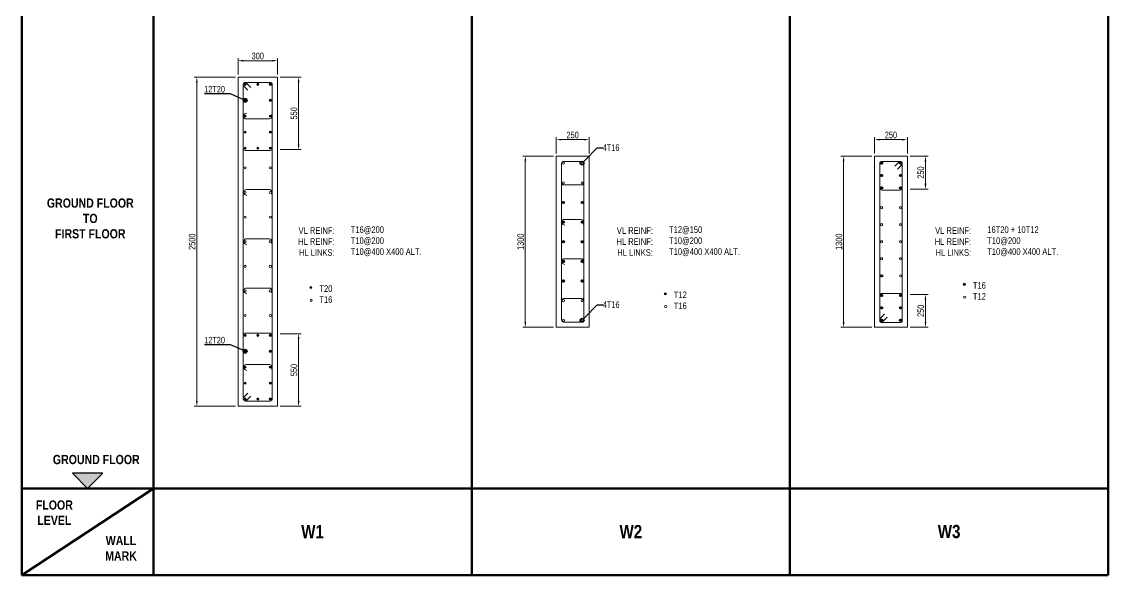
# Model space of a CAD drawing. Header units: millimetres. Extents: x 8553 to 24500, y -16719 to -3498.
# Drawn here: x 16249 to 24500, y -11905 to -7701 of the extents above; entities that cross this region are included whole.
import ezdxf
from ezdxf import colors
from ezdxf.entities.mleader import LeaderData, LeaderLine
from ezdxf.math import Vec2, Vec3

# ---------------------------------------------------------------- set-up
doc = ezdxf.new("R2010")
doc.units = ezdxf.units.MM
doc.header["$LTSCALE"] = 50
doc.header["$PDMODE"] = 35
for name, color, linetype, lineweight in [('A-ANNO-DIMS', 211, 'Continuous', 9), ('A-DETL', 90, 'Continuous', 9), ('A-DETL-GENF', 92, 'Continuous', 9), ('G-ANNO-TEXT', 231, 'Continuous', 9), ('S-COL', 3, 'Continuous', 13)]:
    doc.layers.add(name, color=color, linetype=linetype, lineweight=lineweight)
doc.styles.add('Arial', font='arial.ttf', dxfattribs={"width": 0.8, "height": 50})
doc.styles.add('Arial Narrow_1', font='ARIALN.TTF', dxfattribs={"height": 50})
doc.styles.add('Arial Narrow_B_1', font='ARIALNB.TTF', dxfattribs={"height": 100})
doc.styles.add('Arial Narrow_B_2', font='ARIALNB.TTF', dxfattribs={"height": 70})
doc.styles.add('style1', font='arial.ttf', dxfattribs={"width": 0.8, "height": 62.5})
doc.dimstyles.new('WYE_STANDARD_-_2_5mm', dxfattribs={"dimscale": 304.8, "dimtxt": 51.01297, "dimasz": 0.131234, "dimexe": 0.065617, "dimexo": 0.065617, "dimgap": 0.032808, "dimtad": 1, "dimdec": 0, "dimzin": 0, "dimdsep": 46, "dimtxsty": 'Arial', "dimsah": 1, "dimcen": 0.09, "dimazin": 0, "dimtfac": 1, "dimtdec": 4, "dimtix": 1, "dimtmove": 0, "dimatfit": 3, "dimfxl": 1, "dimtvp": 1, "dimtolj": 1, "dimtzin": 0, "dimlwd": 13, "dimlwe": 13, "dimarcsym": 2})

# ---------------------------------------------------------------- blocks, each defined once
blk = doc.blocks.new('*D22')
at = {"layer": 'A-ANNO-DIMS', "color": 0, "lineweight": 13, "transparency": 16777216}
for p, q in [((17871.1, -8122.2), (17558.6, -8122.2)), ((17578.6, -8162.2), (17578.6, -10581.8)), ((17871.1, -10621.8), (17558.6, -10621.8))]:
    blk.add_line(p, q, dxfattribs=at)
at = {"layer": 'A-ANNO-DIMS', "color": 0, "transparency": 16777216}
for points in [[(17571.9, -8162.2), (17585.3, -8162.2), (17578.6, -8122.2)], [(17571.9, -10581.8), (17585.3, -10581.8), (17578.6, -10621.8)]]:
    blk.add_solid(points, dxfattribs=at)
at = {"layer": 'Defpoints', "color": 0, "transparency": 16777216}
for p in [(17891.1, -8122.2), (17578.6, -10621.8), (17891.1, -10621.8)]:
    blk.add_point(p, dxfattribs=at)
at = {"layer": 'A-ANNO-DIMS', "color": 0, "lineweight": 13, "transparency": 16777216, "insert": (17543.1, -9372), "char_height": 50, "attachment_point": 5, "rotation": 90, "style": 'Arial'}
blk.add_mtext('\\A1;2500', dxfattribs=at)
blk = doc.blocks.new('*D23')
at = {"layer": 'A-ANNO-DIMS', "color": 0, "lineweight": 13, "transparency": 16777216}
for p, q in [((17891.1, -8102.2), (17891.1, -7977.1)), ((17931.1, -7997.1), (18151.1, -7997.1)), ((18191.1, -8102.2), (18191.1, -7977.1))]:
    blk.add_line(p, q, dxfattribs=at)
at = {"layer": 'A-ANNO-DIMS', "color": 0, "transparency": 16777216}
for points in [[(17931.1, -7990.5), (17931.1, -8003.8), (17891.1, -7997.1)], [(18151.1, -7990.5), (18151.1, -8003.8), (18191.1, -7997.1)]]:
    blk.add_solid(points, dxfattribs=at)
at = {"layer": 'Defpoints', "color": 0, "transparency": 16777216}
for p in [(18191.1, -7997.1), (17891.1, -8122.2), (18191.1, -8122.2)]:
    blk.add_point(p, dxfattribs=at)
at = {"layer": 'A-ANNO-DIMS', "color": 0, "lineweight": 13, "transparency": 16777216, "insert": (18041.1, -7961.6), "char_height": 50, "attachment_point": 5, "style": 'Arial'}
blk.add_mtext('\\A1;300', dxfattribs=at)
blk = doc.blocks.new('*D28')
at = {"layer": 'A-ANNO-DIMS', "color": 0, "lineweight": 13, "transparency": 16777216}
for p, q in [((20287.3, -8722), (20052.9, -8722)), ((20072.9, -8762), (20072.9, -9982)), ((20287.3, -10022), (20052.9, -10022))]:
    blk.add_line(p, q, dxfattribs=at)
at = {"layer": 'A-ANNO-DIMS', "color": 0, "transparency": 16777216}
for points in [[(20066.3, -8762), (20079.6, -8762), (20072.9, -8722)], [(20066.3, -9982), (20079.6, -9982), (20072.9, -10022)]]:
    blk.add_solid(points, dxfattribs=at)
at = {"layer": 'Defpoints', "color": 0, "transparency": 16777216}
for p in [(20307.3, -8722), (20072.9, -10022), (20307.3, -10022)]:
    blk.add_point(p, dxfattribs=at)
at = {"layer": 'A-ANNO-DIMS', "color": 0, "lineweight": 13, "transparency": 16777216, "insert": (20037.4, -9372), "char_height": 50, "attachment_point": 5, "rotation": 90, "style": 'Arial'}
blk.add_mtext('\\A1;1300', dxfattribs=at)
blk = doc.blocks.new('*D29')
at = {"layer": 'A-ANNO-DIMS', "color": 0, "lineweight": 13, "transparency": 16777216}
for p, q in [((20307.3, -8702), (20307.3, -8576.9)), ((20557.3, -8702), (20557.3, -8576.9)), ((20347.3, -8596.9), (20517.3, -8596.9))]:
    blk.add_line(p, q, dxfattribs=at)
at = {"layer": 'A-ANNO-DIMS', "color": 0, "transparency": 16777216}
for points in [[(20347.3, -8590.3), (20347.3, -8603.6), (20307.3, -8596.9)], [(20517.3, -8590.3), (20517.3, -8603.6), (20557.3, -8596.9)]]:
    blk.add_solid(points, dxfattribs=at)
at = {"layer": 'Defpoints', "color": 0, "transparency": 16777216}
for p in [(20557.3, -8596.9), (20307.3, -8722), (20557.3, -8722)]:
    blk.add_point(p, dxfattribs=at)
at = {"layer": 'A-ANNO-DIMS', "color": 0, "lineweight": 13, "transparency": 16777216, "insert": (20432.3, -8561.4), "char_height": 50, "attachment_point": 5, "style": 'Arial'}
blk.add_mtext('\\A1;250', dxfattribs=at)
blk = doc.blocks.new('*D46')
at = {"layer": 'A-ANNO-DIMS', "color": 0, "lineweight": 13, "transparency": 16777216}
for p, q in [((18211.1, -10071.8), (18371.4, -10071.8)), ((18351.4, -10581.8), (18351.4, -10111.8)), ((18211.1, -10621.8), (18371.4, -10621.8))]:
    blk.add_line(p, q, dxfattribs=at)
at = {"layer": 'A-ANNO-DIMS', "color": 0, "transparency": 16777216}
for points in [[(18344.7, -10111.8), (18358.1, -10111.8), (18351.4, -10071.8)], [(18344.7, -10581.8), (18358.1, -10581.8), (18351.4, -10621.8)]]:
    blk.add_solid(points, dxfattribs=at)
at = {"layer": 'Defpoints', "color": 0, "transparency": 16777216}
for p in [(18191.1, -10071.8), (18351.4, -10071.8), (18191.1, -10621.8)]:
    blk.add_point(p, dxfattribs=at)
at = {"layer": 'A-ANNO-DIMS', "color": 0, "lineweight": 13, "transparency": 16777216, "insert": (18315.9, -10346.8), "char_height": 50, "attachment_point": 5, "rotation": 90, "style": 'Arial'}
blk.add_mtext('\\A1;550', dxfattribs=at)
blk = doc.blocks.new('*D47')
at = {"layer": 'A-ANNO-DIMS', "color": 0, "lineweight": 13, "transparency": 16777216}
for p, q in [((22704.2, -8722), (22469.8, -8722)), ((22489.8, -8762), (22489.8, -9982)), ((22704.2, -10022), (22469.8, -10022))]:
    blk.add_line(p, q, dxfattribs=at)
at = {"layer": 'A-ANNO-DIMS', "color": 0, "transparency": 16777216}
for points in [[(22483.2, -8762), (22496.5, -8762), (22489.8, -8722)], [(22483.2, -9982), (22496.5, -9982), (22489.8, -10022)]]:
    blk.add_solid(points, dxfattribs=at)
at = {"layer": 'Defpoints', "color": 0, "transparency": 16777216}
for p in [(22724.2, -8722), (22489.8, -10022), (22724.2, -10022)]:
    blk.add_point(p, dxfattribs=at)
at = {"layer": 'A-ANNO-DIMS', "color": 0, "lineweight": 13, "transparency": 16777216, "insert": (22454.3, -9372), "char_height": 50, "attachment_point": 5, "rotation": 90, "style": 'Arial'}
blk.add_mtext('\\A1;1300', dxfattribs=at)
blk = doc.blocks.new('*D48')
at = {"layer": 'A-ANNO-DIMS', "color": 0, "lineweight": 13, "transparency": 16777216}
for p, q in [((22724.2, -8702), (22724.2, -8576.9)), ((22974.2, -8702), (22974.2, -8576.9)), ((22764.2, -8596.9), (22934.2, -8596.9))]:
    blk.add_line(p, q, dxfattribs=at)
at = {"layer": 'A-ANNO-DIMS', "color": 0, "transparency": 16777216}
for points in [[(22764.2, -8590.3), (22764.2, -8603.6), (22724.2, -8596.9)], [(22934.2, -8590.3), (22934.2, -8603.6), (22974.2, -8596.9)]]:
    blk.add_solid(points, dxfattribs=at)
at = {"layer": 'Defpoints', "color": 0, "transparency": 16777216}
for p in [(22974.2, -8596.9), (22724.2, -8722), (22974.2, -8722)]:
    blk.add_point(p, dxfattribs=at)
at = {"layer": 'A-ANNO-DIMS', "color": 0, "lineweight": 13, "transparency": 16777216, "insert": (22849.2, -8561.4), "char_height": 50, "attachment_point": 5, "style": 'Arial'}
blk.add_mtext('\\A1;250', dxfattribs=at)
blk = doc.blocks.new('*D49')
at = {"layer": 'A-ANNO-DIMS', "color": 0, "lineweight": 13, "transparency": 16777216}
for p, q in [((18211.1, -8122.2), (18371.4, -8122.2)), ((18351.4, -8162.2), (18351.4, -8632.2)), ((18211.1, -8672.2), (18371.4, -8672.2))]:
    blk.add_line(p, q, dxfattribs=at)
at = {"layer": 'A-ANNO-DIMS', "color": 0, "transparency": 16777216}
for points in [[(18344.7, -8162.2), (18358.1, -8162.2), (18351.4, -8122.2)], [(18344.7, -8632.2), (18358.1, -8632.2), (18351.4, -8672.2)]]:
    blk.add_solid(points, dxfattribs=at)
at = {"layer": 'Defpoints', "color": 0, "transparency": 16777216}
for p in [(18191.1, -8122.2), (18191.1, -8672.2), (18351.4, -8672.2)]:
    blk.add_point(p, dxfattribs=at)
at = {"layer": 'A-ANNO-DIMS', "color": 0, "lineweight": 13, "transparency": 16777216, "insert": (18315.9, -8397.2), "char_height": 50, "attachment_point": 5, "rotation": 90, "style": 'Arial'}
blk.add_mtext('\\A1;550', dxfattribs=at)
blk = doc.blocks.new('*D52')
at = {"layer": 'A-ANNO-DIMS', "color": 0, "lineweight": 13, "transparency": 16777216}
for p, q in [((22994.2, -9772), (23131.4, -9772)), ((23111.4, -9812), (23111.4, -9982)), ((22994.2, -10022), (23131.4, -10022))]:
    blk.add_line(p, q, dxfattribs=at)
at = {"layer": 'A-ANNO-DIMS', "color": 0, "transparency": 16777216}
for points in [[(23104.8, -9812), (23118.1, -9812), (23111.4, -9772)], [(23104.8, -9982), (23118.1, -9982), (23111.4, -10022)]]:
    blk.add_solid(points, dxfattribs=at)
at = {"layer": 'Defpoints', "color": 0, "transparency": 16777216}
for p in [(22974.2, -9772), (22974.2, -10022), (23111.4, -10022)]:
    blk.add_point(p, dxfattribs=at)
at = {"layer": 'A-ANNO-DIMS', "color": 0, "lineweight": 13, "transparency": 16777216, "insert": (23075.9, -9897), "char_height": 50, "attachment_point": 5, "rotation": 90, "style": 'Arial'}
blk.add_mtext('\\A1;250', dxfattribs=at)
blk = doc.blocks.new('*D53')
at = {"layer": 'A-ANNO-DIMS', "color": 0, "lineweight": 13, "transparency": 16777216}
for p, q in [((22994.2, -8722), (23131.4, -8722)), ((23111.4, -8932), (23111.4, -8762)), ((22994.2, -8972), (23131.4, -8972))]:
    blk.add_line(p, q, dxfattribs=at)
at = {"layer": 'A-ANNO-DIMS', "color": 0, "transparency": 16777216}
for points in [[(23104.8, -8762), (23118.1, -8762), (23111.4, -8722)], [(23104.8, -8932), (23118.1, -8932), (23111.4, -8972)]]:
    blk.add_solid(points, dxfattribs=at)
at = {"layer": 'Defpoints', "color": 0, "transparency": 16777216}
for p in [(22974.2, -8722), (23111.4, -8722), (22974.2, -8972)]:
    blk.add_point(p, dxfattribs=at)
at = {"layer": 'A-ANNO-DIMS', "color": 0, "lineweight": 13, "transparency": 16777216, "insert": (23075.9, -8847), "char_height": 50, "attachment_point": 5, "rotation": 90, "style": 'Arial'}
blk.add_mtext('\\A1;250', dxfattribs=at)
blk = doc.blocks.new('_DotBlank')
at = {"color": 0, "linetype": 'ByBlock', "lineweight": -2}
blk.add_line((-0.5, 0), (-1, 0), dxfattribs=at)
blk.add_circle((0, 0), 0.5, dxfattribs=at)

msp = doc.modelspace()

# ---------------------------------------------------------------- hatches: boundary and pattern name
at = {"layer": 'A-DETL-GENF'}
for points in [[(17953.5, -8177, 1), (17937.5, -8177, 1)], [(18049.2, -8177, 1), (18033.2, -8177, 1)], [(18144.7, -8177, 1), (18128.7, -8177, 1)], [(17953.5, -8298, 1), (17937.5, -8298, 1)], [(18144.7, -8298, 1), (18128.7, -8298, 1)], [(17953.5, -8419, 1), (17937.5, -8419, 1)], [(17953.5, -8419, 1), (17937.5, -8419, 1)], [(18144.7, -8419, 1), (18128.7, -8419, 1)], [(18144.7, -8419, 1), (18128.7, -8419, 1)], [(17953.5, -8540, 1), (17937.5, -8540, 1)], [(18144.7, -8540, 1), (18128.7, -8540, 1)], [(17953.5, -8661, 1), (17937.5, -8661, 1)], [(18049.2, -8661, 1), (18033.2, -8661, 1)], [(18144.7, -8661, 1), (18128.7, -8661, 1)], [(22786.2, -8775.5, 1), (22770.2, -8775.5, 1)], [(22786.2, -8775.5, 1), (22770.2, -8775.5, 1)], [(22929.2, -8775.5, 1), (22913.2, -8775.5, 1)], [(22929.2, -8775.5, 1), (22913.2, -8775.5, 1)], [(22786.2, -8869.5, 1), (22770.2, -8869.5, 1)], [(22786.2, -8869.5, 1), (22770.2, -8869.5, 1)], [(22929.2, -8869.5, 1), (22913.2, -8869.5, 1)], [(22929.2, -8869.5, 1), (22913.2, -8869.5, 1)], [(22786.2, -8963.5, 1), (22770.2, -8963.5, 1)], [(22786.2, -8963.5, 1), (22770.2, -8963.5, 1)], [(22929.2, -8963.5, 1), (22913.2, -8963.5, 1)], [(22929.2, -8963.5, 1), (22913.2, -8963.5, 1)], [(20369.3, -9073.8, 1), (20353.3, -9073.8, 1)], [(20369.3, -9073.8, 1), (20353.3, -9073.8, 1)], [(20512.3, -9073.8, 1), (20496.3, -9073.8, 1)], [(20512.3, -9073.8, 1), (20496.3, -9073.8, 1)], [(20369.3, -9222.9, 1), (20353.3, -9222.9, 1)], [(20369.3, -9222.9, 1), (20353.3, -9222.9, 1)], [(20512.3, -9222.9, 1), (20496.3, -9222.9, 1)], [(20512.3, -9222.9, 1), (20496.3, -9222.9, 1)], [(20369.3, -9372, 1), (20353.3, -9372, 1)], [(20369.3, -9372, 1), (20353.3, -9372, 1)], [(20512.3, -9372, 1), (20496.3, -9372, 1)], [(20512.3, -9372, 1), (20496.3, -9372, 1)], [(20369.3, -9521.1, 1), (20353.3, -9521.1, 1)], [(20369.3, -9521.1, 1), (20353.3, -9521.1, 1)], [(20512.3, -9521.1, 1), (20496.3, -9521.1, 1)], [(20512.3, -9521.1, 1), (20496.3, -9521.1, 1)], [(18452.7, -9720.1, 1), (18436.7, -9720.1, 1)], [(20369.3, -9670.2, 1), (20353.3, -9670.2, 1)], [(20369.3, -9670.2, 1), (20353.3, -9670.2, 1)], [(20512.3, -9670.2, 1), (20496.3, -9670.2, 1)], [(20512.3, -9670.2, 1), (20496.3, -9670.2, 1)], [(23414.9, -9695.8, 1), (23398.9, -9695.8, 1)], [(21144.2, -9767.7, 1), (21128.2, -9767.7, 1)], [(22786.2, -9780.4, 1), (22770.2, -9780.4, 1)], [(22786.2, -9780.4, 1), (22770.2, -9780.4, 1)], [(22929.2, -9780.4, 1), (22913.2, -9780.4, 1)], [(22929.2, -9780.4, 1), (22913.2, -9780.4, 1)], [(22786.2, -9874.4, 1), (22770.2, -9874.4, 1)], [(22786.2, -9874.4, 1), (22770.2, -9874.4, 1)], [(22929.2, -9874.4, 1), (22913.2, -9874.4, 1)], [(22929.2, -9874.4, 1), (22913.2, -9874.4, 1)], [(22786.2, -9968.4, 1), (22770.2, -9968.4, 1)], [(22786.2, -9968.4, 1), (22770.2, -9968.4, 1)], [(22929.2, -9968.4, 1), (22913.2, -9968.4, 1)], [(22929.2, -9968.4, 1), (22913.2, -9968.4, 1)], [(17953.5, -10082.9, 1), (17937.5, -10082.9, 1)], [(18049.2, -10082.9, 1), (18033.2, -10082.9, 1)], [(18144.7, -10082.9, 1), (18128.7, -10082.9, 1)], [(17953.5, -10203.9, 1), (17937.5, -10203.9, 1)], [(18144.7, -10203.9, 1), (18128.7, -10203.9, 1)], [(17953.5, -10324.9, 1), (17937.5, -10324.9, 1)], [(17953.5, -10324.9, 1), (17937.5, -10324.9, 1)], [(18144.7, -10324.9, 1), (18128.7, -10324.9, 1)], [(18144.7, -10324.9, 1), (18128.7, -10324.9, 1)], [(17953.5, -10445.9, 1), (17937.5, -10445.9, 1)], [(18144.7, -10445.9, 1), (18128.7, -10445.9, 1)], [(17953.5, -10566.9, 1), (17937.5, -10566.9, 1)], [(18049.2, -10566.9, 1), (18033.2, -10566.9, 1)], [(18144.7, -10566.9, 1), (18128.7, -10566.9, 1)]]:
    msp.add_hatch(color=4, dxfattribs=at).paths.add_polyline_path(points)
msp.add_hatch(color=7, dxfattribs=at).paths.add_polyline_path([(16748.8, -11245.1), (16863.8, -11130.1), (16633.8, -11130.1)], flags=0)

# ---------------------------------------------------------------- linework, layer by layer
for centre in [(22778.2, -8775.5), (22778.2, -8775.5), (22921.2, -8775.5), (22921.2, -8775.5), (22778.2, -8869.5), (22778.2, -8869.5), (22921.2, -8869.5), (22921.2, -8869.5), (22778.2, -8963.5), (22778.2, -8963.5), (22921.2, -8963.5), (22921.2, -8963.5), (20361.3, -9073.8), (20361.3, -9073.8), (20504.3, -9073.8), (20504.3, -9073.8), (20361.3, -9222.9), (20361.3, -9222.9), (20504.3, -9222.9), (20504.3, -9222.9), (20361.3, -9372), (20361.3, -9372), (20504.3, -9372), (20504.3, -9372), (20361.3, -9521.1), (20361.3, -9521.1), (20504.3, -9521.1), (20504.3, -9521.1), (22778.2, -9630.4), (22778.2, -9630.4), (20361.3, -9670.2), (20361.3, -9670.2), (20504.3, -9670.2), (20504.3, -9670.2), (22778.2, -9780.4), (22778.2, -9780.4), (22921.2, -9780.4), (22921.2, -9780.4), (22778.2, -9874.4), (22778.2, -9874.4), (22921.2, -9874.4), (22921.2, -9874.4), (22778.2, -9968.4), (22778.2, -9968.4), (22921.2, -9968.4), (22921.2, -9968.4)]:
    msp.add_circle(centre, 8)
at = {"layer": 'A-DETL', "lineweight": 50}
for p, q in [((16248.8, -3752.6), (16248.8, -11905.1)), ((17248.8, -3752.6), (17248.8, -11905.1)), ((19665.7, -3752.6), (19665.7, -11905.1)), ((22082.6, -3752.6), (22082.6, -11905.1)), ((24499.5, -3752.6), (24499.5, -11905.1)), ((16248.8, -11245.1), (24499.5, -11245.1)), ((17248.8, -11245.1), (16248.8, -11905.1)), ((16248.8, -11905.1), (24499.5, -11905.1))]:
    msp.add_line(p, q, dxfattribs=at)
at = {"layer": 'A-DETL'}
for p, q in [((17950, -8162.2), (17988, -8200.2)), ((17931.1, -8186.7), (17966.5, -8222)), ((22914.4, -8762), (22877.7, -8798.7)), ((22934.6, -8785.2), (22899.3, -8820.5)), ((22764.8, -9958.8), (22800.1, -9923.4)), ((22780.2, -9986.7), (22821.7, -9945.2)), ((17931.1, -10557.2), (17966.5, -10521.9)), ((17950, -10581.8), (17988, -10543.7))]:
    msp.add_line(p, q, dxfattribs=at)
at = {"layer": 'A-DETL', "lineweight": 30}
for p, q in [((16633.8, -11130.1), (16748.8, -11245.1)), ((16863.8, -11130.1), (16633.8, -11130.1)), ((16748.8, -11245.1), (16863.8, -11130.1))]:
    msp.add_line(p, q, dxfattribs=at)
at = {"layer": 'A-DETL-GENF', "color": 2}
for centre in [(17945.5, -8177), (18041.2, -8177), (18136.7, -8177), (17945.5, -8298), (18136.7, -8298), (17945.5, -8419), (17945.5, -8419), (18136.7, -8419), (18136.7, -8419), (17945.5, -8540), (18136.7, -8540), (17945.5, -8661), (18041.2, -8661), (18136.7, -8661), (17945.5, -8811), (18136.7, -8811), (20361.3, -8775.5), (20504.3, -8775.5), (22778.2, -8775.5), (22778.2, -8775.5), (22921.2, -8775.5), (22921.2, -8775.5), (22778.2, -8869.5), (22778.2, -8869.5), (22921.2, -8869.5), (22921.2, -8869.5), (17945.5, -8998), (18136.7, -8998), (20361.3, -8924.6), (20504.3, -8924.6), (22778.2, -8963.5), (22778.2, -8963.5), (22921.2, -8963.5), (22921.2, -8963.5), (20361.3, -9073.8), (20361.3, -9073.8), (20504.3, -9073.8), (20504.3, -9073.8), (22778.2, -9113.5), (22921.2, -9113.5), (17945.5, -9185), (18136.7, -9185), (20361.3, -9222.9), (20361.3, -9222.9), (20504.3, -9222.9), (20504.3, -9222.9), (22778.2, -9242.8), (22921.2, -9242.8), (17945.5, -9372), (18136.7, -9372), (20361.3, -9372), (20361.3, -9372), (20504.3, -9372), (20504.3, -9372), (22778.2, -9372), (22921.2, -9372), (17945.5, -9558.9), (18136.7, -9558.9), (20361.3, -9521.1), (20361.3, -9521.1), (20504.3, -9521.1), (20504.3, -9521.1), (22778.2, -9501.2), (22921.2, -9501.2), (22778.2, -9630.4), (22778.2, -9630.4), (22921.2, -9630.4), (18444.7, -9720.1), (20361.3, -9670.2), (20361.3, -9670.2), (20504.3, -9670.2), (20504.3, -9670.2), (23406.9, -9695.8), (17945.5, -9745.9), (18136.7, -9745.9), (18447.1, -9817), (20361.3, -9819.3), (20504.3, -9819.3), (21136.2, -9767.7), (22778.2, -9780.4), (22778.2, -9780.4), (22921.2, -9780.4), (22921.2, -9780.4), (23409.3, -9792.6), (21138.6, -9864.5), (22778.2, -9874.4), (22778.2, -9874.4), (22921.2, -9874.4), (22921.2, -9874.4), (17945.5, -9932.9), (18136.7, -9932.9), (20361.3, -9968.4), (20504.3, -9968.4), (22778.2, -9968.4), (22778.2, -9968.4), (22921.2, -9968.4), (22921.2, -9968.4), (17945.5, -10082.9), (18041.2, -10082.9), (18136.7, -10082.9), (17945.5, -10203.9), (18136.7, -10203.9), (17945.5, -10324.9), (17945.5, -10324.9), (18136.7, -10324.9), (18136.7, -10324.9), (17945.5, -10445.9), (18136.7, -10445.9), (17945.5, -10566.9), (18041.2, -10566.9), (18136.7, -10566.9)]:
    msp.add_circle(centre, 8, dxfattribs=at)
at = {"layer": 'S-COL'}
for p, q in [((20517.7, -9967.1), (20517.7, -8777)), ((22934.6, -8776.8), (22934.6, -8964.4)), ((20347.9, -8925.5), (20347.9, -9818.4)), ((22919.6, -8979.4), (22779.8, -8979.4))]:
    msp.add_line(p, q, dxfattribs=at)
for points in [[(18191.1, -8122.2), (17891.1, -8122.2), (17891.1, -10621.8), (18191.1, -10621.8)], [(20307.3, -8722), (20557.3, -8722), (20557.3, -10022), (20307.3, -10022)], [(22724.2, -8722), (22974.2, -8722), (22974.2, -10022), (22724.2, -10022)]]:
    msp.add_lwpolyline(points, close=True, dxfattribs=at)
for points in [[(18151.1, -10080.3), (18151.1, -8177.2, 0.414214), (18136.1, -8162.2), (17946.1, -8162.2, 0.414214), (17931.1, -8177.2), (17931.1, -10080.3)], [(18147.4, -8401.7), (18147.4, -8420.6, -0.433862), (18130.7, -8438.5), (17953, -8438.7, -0.762368), (17942.8, -8401.5), (17957.6, -8394.5)], [(22934.6, -9779.5), (22934.6, -8777, 0.414214), (22919.6, -8762), (22779.8, -8762, 0.414214), (22764.8, -8777), (22764.8, -9779.5)], [(18147.8, -9013.3), (18147.8, -8994.3, 0.433862), (18131, -8976.5), (17953.4, -8976.3, 0.762368), (17943.2, -9013.5), (17958, -9020.4)], [(20514.8, -9240.2), (20514.8, -9221.3, 0.433862), (20498.1, -9203.4), (20368.8, -9203.2, 0.762368), (20358.6, -9240.4), (20373.4, -9247.4)], [(18147.8, -9387.2), (18147.8, -9368.3, 0.433862), (18131, -9350.4), (17953.4, -9350.2, 0.762368), (17943.2, -9387.4), (17958, -9394.4)], [(20514.8, -9538.4), (20514.8, -9519.5, 0.433862), (20498.1, -9501.6), (20368.8, -9501.4, 0.762368), (20358.6, -9538.6), (20373.4, -9545.6)], [(18147.8, -9761.2), (18147.8, -9742.2, 0.433862), (18131, -9724.3), (17953.4, -9724.2, 0.762368), (17943.2, -9761.4), (17958, -9768.3)], [(18147.4, -10342.2), (18147.4, -10323.3, 0.433862), (18130.7, -10305.4), (17953, -10305.2, 0.762368), (17942.8, -10342.4), (17957.6, -10349.4)]]:
    msp.add_lwpolyline(points, format="xyb", dxfattribs=at)
for points in [[(17931.1, -8663.6), (17931.1, -8177.2, -0.414214), (17946.1, -8162.2), (18136.1, -8162.2, -0.414214), (18151.1, -8177.2), (18151.1, -8663.6, -0.414214), (18136.1, -8678.6), (17946.1, -8678.6, -0.414214)], [(20517.7, -8925.5), (20517.7, -8777, 0.414214), (20502.7, -8762), (20362.9, -8762, 0.414214), (20347.9, -8777), (20347.9, -8925.5, 0.414214), (20362.9, -8940.5), (20502.7, -8940.5, 0.414213)], [(20517.7, -9818.4), (20517.7, -9967, -0.414214), (20502.7, -9982), (20362.9, -9982, -0.414214), (20347.9, -9967), (20347.9, -9818.4, -0.414214), (20362.9, -9803.4), (20502.7, -9803.4, -0.414213)], [(22919.6, -9764.5), (22779.8, -9764.5, 0.414214), (22764.8, -9779.5), (22764.8, -9971.7, 0.414214), (22779.8, -9986.7), (22919.6, -9986.7, 0.414213), (22934.6, -9971.7), (22934.6, -9779.5, 0.414214)], [(17931.1, -10080.3), (17931.1, -10566.8, 0.414214), (17946.1, -10581.8), (18136.1, -10581.8, 0.414214), (18151.1, -10566.8), (18151.1, -10080.3, 0.414214), (18136.1, -10065.3), (17946.1, -10065.3, 0.414214)]]:
    msp.add_lwpolyline(points, format="xyb", close=True, dxfattribs=at)
for centre, start, end in [((22779.8, -8964.4), 180, 270), ((22919.6, -8964.4), 270, 0.00004)]:
    msp.add_arc(centre, 15, start, end, dxfattribs=at)

# ---------------------------------------------------------------- texts
at = {"layer": 'G-ANNO-TEXT', "color": 7}
for s, insert, char_height, width, attachment_point, style in [('\\pxqc;GROUND FLOOR TO \\PFIRST FLOOR', (16438.2, -9043.3), 70, 662.566, 1, 'Arial Narrow_B_2'), ('\\pxqr;VL REINF: \\PHL REINF: HL LINKS:', (18314.5, -9262.4), 50, 310.241, 1, 'Arial Narrow_1'), ('T16@200\\PT10@200 \\PT10@400 X400 ALT.', (18747.1, -9255.2), 50, 558.507, 1, 'Arial Narrow_1'), ('\\pxqr;VL REINF: HL REINF: HL LINKS:', (20731.4, -9262.4), 50, 310.241, 1, 'Arial Narrow_1'), ('T12@150\\PT10@200 \\PT10@400 X400 ALT.', (21164, -9255.2), 50, 558.507, 1, 'Arial Narrow_1'), ('\\pxqr;VL REINF: HL REINF: HL LINKS:', (23148.3, -9262.4), 50, 310.241, 1, 'Arial Narrow_1'), ('16T20 + 10T12\\PT10@200 \\PT10@400 X400 ALT.', (23580.9, -9255.2), 50, 558.507, 1, 'Arial Narrow_1'), ('T20\\PT16', (18509, -9702.8), 50, 558.507, 1, 'Arial Narrow_1'), ('T16\\PT12', (23471.2, -9678.5), 50, 558.507, 1, 'Arial Narrow_1'), ('T12\\PT16', (21200.5, -9750.4), 50, 558.507, 1, 'Arial Narrow_1'), ('FLOOR LEVEL', (16496.5, -11336.5), 70, 282.072, 2, 'Arial Narrow_B_2'), ('WALL MARK', (17002.6, -11606.2), 70, 282.072, 2, 'Arial Narrow_B_2')]:
    msp.add_mtext(s, dxfattribs=dict(at, insert=insert, char_height=char_height, width=width, attachment_point=attachment_point, style=style))
at = {"layer": 'G-ANNO-TEXT', "color": 7, "lineweight": 13}
for s, insert, char_height, width, attachment_point, style in [('GROUND FLOOR ', (16485.2, -10991), 70, 683.038, 1, 'Arial Narrow_B_2'), ('\\pxqc;W1', (18457.2, -11573.4), 100, 2416.768, 5, 'Arial Narrow_B_1'), ('\\pxqc;W2', (20874.1, -11573.4), 100, 2416.768, 5, 'Arial Narrow_B_1'), ('\\pxqc;W3', (23291, -11573.4), 100, 2416.768, 5, 'Arial Narrow_B_1')]:
    msp.add_mtext(s, dxfattribs=dict(at, insert=insert, char_height=char_height, width=width, attachment_point=attachment_point, style=style))

# ---------------------------------------------------------------- dimensions: what is measured, and where the dimension line sits
at = {"layer": 'A-ANNO-DIMS', "lineweight": 13}
for base, p1, p2, picture, middle in [((18191.1, -7997.1), (17891.1, -8122.2), (18191.1, -8122.2), '*D23', (18041.1, -7961.6)), ((20557.3, -8596.9), (20307.3, -8722), (20557.3, -8722), '*D29', (20432.3, -8561.4)), ((22974.2, -8596.9), (22724.2, -8722), (22974.2, -8722), '*D48', (22849.2, -8561.4))]:
    dim = msp.add_linear_dim(base=base, p1=p1, p2=p2, dimstyle='WYE_STANDARD_-_2_5mm', override={"dimpost": '<>', "dimfxl": 600}, dxfattribs=at)
    dim.commit()
    dim.dimension.update_dxf_attribs({"geometry": picture, "text_midpoint": middle})
for base, p1, p2, angle, picture, middle in [((17578.6, -10621.8), (17891.1, -8122.2), (17891.1, -10621.8), 90, '*D22', (17543.1, -9372)), ((18351.4, -8672.2), (18191.1, -8122.2), (18191.1, -8672.2), 270, '*D49', (18315.9, -8397.2)), ((20072.9, -10022), (20307.3, -8722), (20307.3, -10022), 90, '*D28', (20037.4, -9372)), ((22489.8, -10022), (22724.2, -8722), (22724.2, -10022), 90, '*D47', (22454.3, -9372)), ((23111.4, -8722), (22974.2, -8972), (22974.2, -8722), 270, '*D53', (23075.9, -8847)), ((23111.4, -10022), (22974.2, -9772), (22974.2, -10022), 90, '*D52', (23075.9, -9897)), ((18351.4, -10071.8), (18191.1, -10621.8), (18191.1, -10071.8), 90, '*D46', (18315.9, -10346.8))]:
    dim = msp.add_linear_dim(base=base, p1=p1, p2=p2, angle=angle, dimstyle='WYE_STANDARD_-_2_5mm', override={"dimpost": '<>', "dimfxl": 600}, dxfattribs=at)
    dim.commit()
    dim.dimension.update_dxf_attribs({"geometry": picture, "text_midpoint": middle})

# ---------------------------------------------------------------- leaders
ml = msp.add_multileader_mtext('Standard', dxfattribs=at)
ml.set_content('12T20', color=256, style='style1')
ml.set_leader_properties()
ml.set_arrow_properties(name='DOTBLANK')
ml.build(insert=Vec2(0, 0))
ml.multileader.update_dxf_attribs({"text_right_attachment_type": 6, "dogleg_length": 0.36, "arrow_head_size": 30})
ctx = ml.context
ctx.base_point, ctx.char_height, ctx.arrow_head_size, ctx.landing_gap_size, ctx.plane_origin = Vec3(17642.7, -8214), 50, 30, 0.09, Vec3(17599.7, -9004.4)
ctx.right_attachment, ctx.text_align_type = 6, 2
notes = []
notes.append((ctx, [(0, (1, 1, 0), (17834.3, -8248.6), (-1, 0), 41.7, [(0, [(17945.5, -8298)], 0, [])])]))
ctx.mtext.insert, ctx.mtext.alignment, ctx.mtext.flow_direction = Vec3(17792.4, -8188.6), 3, 5
ml = msp.add_multileader_mtext('Standard', dxfattribs=at)
ml.set_content('4T16', color=256, style='style1')
ml.set_leader_properties()
ml.set_arrow_properties(name='DOTBLANK')
ml.build(insert=Vec2(0, 0))
ml.multileader.update_dxf_attribs({"text_right_attachment_type": 6, "dogleg_length": 0.36, "arrow_head_size": 30})
ctx = ml.context
ctx.base_point, ctx.char_height, ctx.arrow_head_size, ctx.landing_gap_size, ctx.plane_origin = Vec3(20660.4, -8657.8), 50, 30, 0.09, Vec3(20617.5, -9448.2)
ctx.right_attachment = 6
notes.append((ctx, [(1, (1, 1, 0), (20618.7, -8657.8), (1, 0), 41.7, [(0, [(20504.3, -8775.5)], 0, [])])]))
ctx.mtext.insert, ctx.mtext.flow_direction = Vec3(20660.5, -8632.4), 5
ml = msp.add_multileader_mtext('Standard', dxfattribs=at)
ml.set_content('4T16', color=256, style='style1')
ml.set_leader_properties()
ml.set_arrow_properties(name='DOTBLANK')
ml.build(insert=Vec2(0, 0))
ml.multileader.update_dxf_attribs({"text_right_attachment_type": 6, "dogleg_length": 0.36, "arrow_head_size": 30})
ctx = ml.context
ctx.base_point, ctx.char_height, ctx.arrow_head_size, ctx.landing_gap_size, ctx.plane_origin = Vec3(20660.7, -9850.3), 50, 30, 0.09, Vec3(20617.8, -10640.7)
ctx.right_attachment = 6
notes.append((ctx, [(1, (1, 1, 0), (20618.9, -9850.3), (1, 0), 41.7, [(0, [(20504.3, -9968.4)], 0, [])])]))
ctx.mtext.insert, ctx.mtext.flow_direction = Vec3(20660.8, -9824.9), 5
ml = msp.add_multileader_mtext('Standard', dxfattribs=at)
ml.set_content('12T20', color=256, style='style1')
ml.set_leader_properties()
ml.set_arrow_properties(name='DOTBLANK')
ml.build(insert=Vec2(0, 0))
ml.multileader.update_dxf_attribs({"text_right_attachment_type": 6, "dogleg_length": 0.36, "arrow_head_size": 30})
ctx = ml.context
ctx.base_point, ctx.char_height, ctx.arrow_head_size, ctx.landing_gap_size, ctx.plane_origin = Vec3(17642.7, -10119.8), 50, 30, 0.09, Vec3(17599.7, -10910.2)
ctx.right_attachment, ctx.text_align_type = 6, 2
notes.append((ctx, [(0, (1, 1, 0), (17834.3, -10154.4), (-1, 0), 41.7, [(0, [(17945.5, -10203.9)], 0, [])])]))
ctx.mtext.insert, ctx.mtext.alignment, ctx.mtext.flow_direction = Vec3(17792.4, -10094.4), 3, 5
for ctx, leaders in notes:
    for number, flags, end, landing, length, lines in leaders:
        leader = LeaderData()
        leader.index, (leader.has_last_leader_line, leader.has_dogleg_vector, leader.attachment_direction) = number, flags
        leader.last_leader_point, leader.dogleg_vector, leader.dogleg_length = Vec3(end), Vec3(landing), length
        for number, points, colour, breaks in lines:
            line = LeaderLine()
            line.index, line.vertices, line.color, line.breaks = number, Vec3.list(points), colors.encode_raw_color(colour), breaks
            leader.lines.append(line)
        ctx.leaders.append(leader)

doc.saveas('drawing.dxf')
